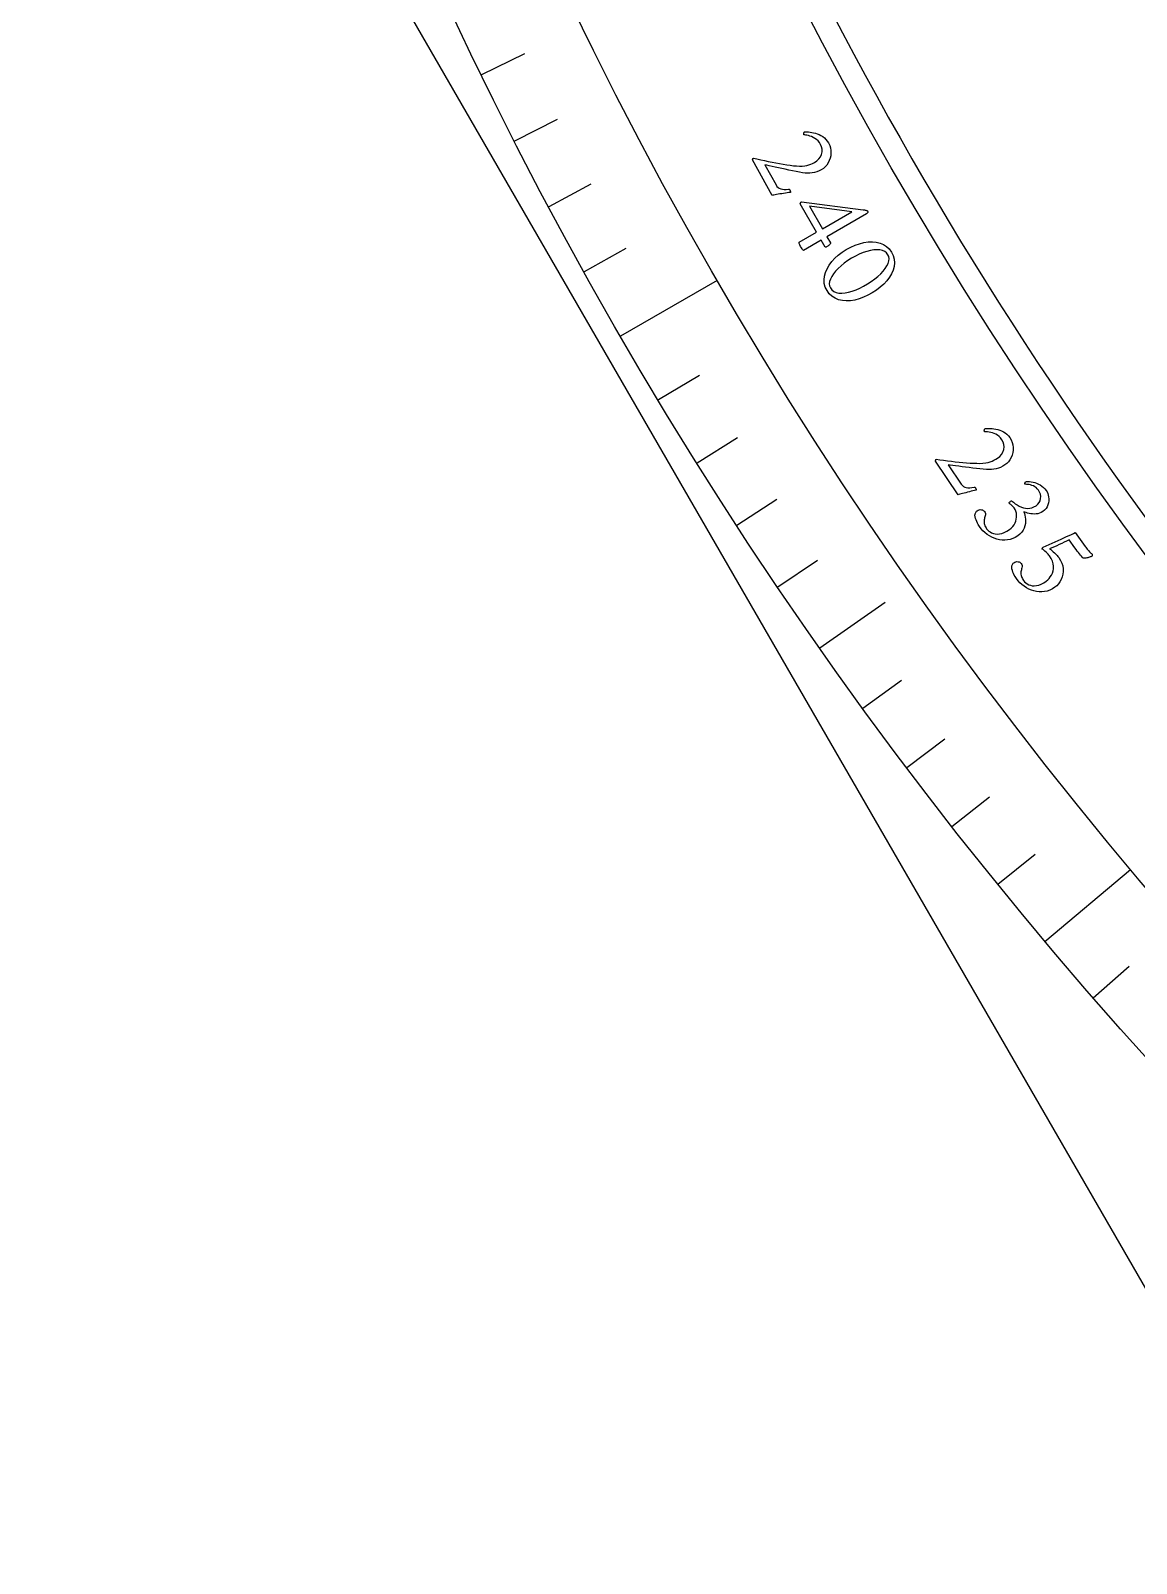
# Model space of a CAD drawing. Header units: millimetres. Extents: x -105 to 105, y -105 to 135.
# Drawn here: x -105 to -77.78, y -82.47 to -44.71 of the extents above; entities that cross this region are included whole.
import ezdxf

# ---------------------------------------------------------------- set-up
doc = ezdxf.new("R2010")
doc.units = ezdxf.units.MM
for name, color, linetype in [('CUT_INNER', 6, 'Continuous'), ('CUT_OUTER', 1, 'Continuous'), ('ENGRAVE', 7, 'Continuous'), ('ENGRAVE_FINE', 8, 'Continuous'), ('TEXT', 5, 'Continuous')]:
    doc.layers.add(name, color=color, linetype=linetype)

msp = doc.modelspace()

# ---------------------------------------------------------------- linework, layer by layer
at = {"layer": 'CUT_INNER'}
msp.add_lwpolyline([(-85.28, -44.2463), (-85.0069, -44.7687), (-84.7306, -45.2894), (-84.4511, -45.8085), (-84.1684, -46.3258), (-83.8826, -46.8414), (-83.5936, -47.3552), (-83.3015, -47.8672), (-83.0062, -48.3775), (-82.7078, -48.8859), (-82.4063, -49.3924), (-82.1017, -49.8971), (-81.794, -50.4), (-81.4832, -50.9009), (-81.1693, -51.3999), (-80.8524, -51.897), (-80.5324, -52.3921), (-80.2095, -52.8852), (-79.8834, -53.3764), (-79.5544, -53.8656), (-79.2224, -54.3527), (-78.8874, -54.8378), (-78.5495, -55.3208), (-78.2085, -55.8017), (-77.8647, -56.2805), (-77.5179, -56.7572)], dxfattribs=at)
at = {"layer": 'CUT_OUTER'}
msp.add_lwpolyline([(105, 28.1347), (105, -28.1347), (76.8653, -76.8653), (28.1347, -105), (-28.1347, -105), (-76.8653, -76.8653), (-105, -28.1347), (-105, 28.1347)], dxfattribs=at)
at = {"layer": 'ENGRAVE'}
for points in [[(-90.4689, -52.2322), (-88.0883, -50.8578)], [(-85.5723, -59.9184), (-83.9639, -58.7922)], [(-80.0244, -67.1485), (-77.9187, -65.3815)]]:
    msp.add_lwpolyline(points, dxfattribs=at)
for radius in [104.4645, 101.7156, 96.6105]:
    msp.add_circle((0, 0), radius, dxfattribs=at)
at = {"layer": 'ENGRAVE_FINE'}
for points in [[(-93.8921, -45.7942), (-92.8332, -45.2778)], [(-93.0786, -47.4259), (-92.0289, -46.891)], [(-92.2367, -49.0431), (-91.1965, -48.49)], [(-91.3667, -50.6454), (-90.3363, -50.0742)], [(-89.5436, -53.8032), (-88.5337, -53.1964)], [(-88.5909, -55.3578), (-87.5918, -54.7335)], [(-87.6113, -56.8954), (-86.6233, -56.2538)], [(-86.605, -58.4158), (-85.6283, -57.757)], [(-84.5136, -61.4027), (-83.5605, -60.7102)], [(-83.4291, -62.8683), (-82.4882, -62.1593)], [(-82.3191, -64.3148), (-81.3908, -63.5895)], [(-81.1842, -65.7416), (-80.2686, -65.0002)], [(-78.8404, -68.5349), (-77.9512, -67.762)]]:
    msp.add_lwpolyline(points, dxfattribs=at)
at = {"layer": 'TEXT'}
for points in [[(-86.2918, -48.6969), (-86.3309, -48.7019), (-86.3722, -48.7076), (-86.4158, -48.7142), (-86.4616, -48.7217), (-86.5077, -48.7295), (-86.5519, -48.7371), (-86.5944, -48.7445), (-86.6351, -48.7518), (-86.6716, -48.7583), (-86.7016, -48.7638), (-86.7251, -48.7681), (-86.742, -48.7713), (-87.2268, -47.8989), (-87.226, -47.8933), (-87.2245, -47.8871), (-87.2223, -47.8803), (-87.2193, -47.8729), (-87.2159, -47.8658), (-87.2124, -47.8602), (-87.2088, -47.856), (-87.205, -47.8532), (-87.1158, -47.8737), (-87.0251, -47.894), (-86.9327, -47.9142), (-86.8386, -47.9342), (-86.7443, -47.9535), (-86.651, -47.9716), (-86.5588, -47.9885), (-86.4676, -48.0042), (-86.3791, -48.0182), (-86.2953, -48.0301), (-86.2159, -48.0397), (-86.1411, -48.0473), (-86.067, -48.0517), (-86.0003, -48.0511), (-85.9409, -48.0457), (-85.8888, -48.0353), (-85.8408, -48.0208), (-85.7933, -48.0031), (-85.7463, -47.9822), (-85.6999, -47.958), (-85.6411, -47.9187), (-85.5928, -47.8727), (-85.5551, -47.8198), (-85.5279, -47.7601), (-85.5128, -47.6975), (-85.5115, -47.6358), (-85.524, -47.5749), (-85.5502, -47.5149), (-85.5795, -47.4685), (-85.6125, -47.4282), (-85.6492, -47.3942), (-85.6896, -47.3663), (-85.7313, -47.3435), (-85.7721, -47.3247), (-85.8119, -47.3099), (-85.8507, -47.2992), (-85.8864, -47.2914), (-85.9168, -47.2857), (-85.9419, -47.2821), (-85.9616, -47.2805), (-85.9648, -47.2722), (-85.966, -47.2626), (-85.9652, -47.2516), (-85.9624, -47.2394), (-85.9586, -47.2279), (-85.9548, -47.219), (-85.9509, -47.2129), (-85.9471, -47.2094), (-85.9304, -47.2074), (-85.908, -47.2066), (-85.8796, -47.2069), (-85.8455, -47.2083), (-85.8071, -47.2118), (-85.7663, -47.2182), (-85.7229, -47.2276), (-85.6771, -47.24), (-85.6306, -47.2556), (-85.5849, -47.2749), (-85.5402, -47.2977), (-85.4965, -47.3241), (-85.4551, -47.355), (-85.4178, -47.3912), (-85.3844, -47.4326), (-85.3549, -47.4793), (-85.3263, -47.5396), (-85.3067, -47.6014), (-85.2961, -47.6646), (-85.2944, -47.7294), (-85.3008, -47.7937), (-85.3144, -47.8553), (-85.335, -47.9144), (-85.3628, -47.9708), (-85.3969, -48.0228), (-85.4366, -48.0686), (-85.482, -48.1082), (-85.5329, -48.1415), (-85.5872, -48.169), (-85.6425, -48.1907), (-85.699, -48.2068), (-85.7565, -48.2172), (-85.8148, -48.2225), (-85.8735, -48.2234), (-85.9325, -48.2199), (-85.9919, -48.2119), (-86.0715, -48.1979), (-86.1543, -48.1825), (-86.2402, -48.1656), (-86.3292, -48.1471), (-86.4184, -48.1281), (-86.5049, -48.1093), (-86.5886, -48.0909), (-86.6697, -48.0727), (-86.7454, -48.0556), (-86.8131, -48.0403), (-86.8729, -48.0269), (-86.9247, -48.0153), (-86.6468, -48.5149), (-86.6239, -48.5488), (-86.597, -48.5761), (-86.566, -48.5966), (-86.531, -48.6104), (-86.4911, -48.6187), (-86.4454, -48.6226), (-86.3939, -48.6222), (-86.3366, -48.6175), (-86.3278, -48.6174), (-86.3197, -48.6206), (-86.3122, -48.6272), (-86.3054, -48.637), (-86.3032, -48.6417), (-86.3009, -48.648), (-86.2985, -48.656), (-86.2961, -48.6655), (-86.2939, -48.6753), (-86.2925, -48.6838), (-86.2918, -48.691), (-86.2918, -48.6969)], [(-84.392, -49.1588), (-84.3876, -49.1687), (-84.3858, -49.1782), (-84.3868, -49.1875), (-84.3905, -49.1965), (-84.3959, -49.2047), (-84.4019, -49.2119), (-84.4085, -49.218), (-84.4158, -49.223), (-85.3925, -49.7925), (-85.3067, -49.9394), (-85.305, -49.9467), (-85.3072, -49.9558), (-85.3135, -49.9669), (-85.3238, -49.98), (-85.337, -49.9937), (-85.3522, -50.0069), (-85.3695, -50.0195), (-85.3888, -50.0317), (-85.402, -50.0388), (-85.4139, -50.0439), (-85.4245, -50.0469), (-85.4338, -50.0478), (-85.5346, -49.8753), (-85.9684, -50.1283), (-85.9694, -50.1275), (-85.9724, -50.125), (-85.9774, -50.121), (-85.9844, -50.1154), (-85.9941, -50.1051), (-86.0072, -50.0872), (-86.0236, -50.0617), (-86.0435, -50.0285), (-86.0649, -49.9886), (-86.0773, -49.9585), (-86.0807, -49.938), (-86.0751, -49.9273), (-85.6483, -49.6798), (-86.0508, -48.9792), (-86.05, -48.9708), (-86.0479, -48.9628), (-86.0446, -48.9551), (-86.04, -48.9477), (-86.0348, -48.9411), (-86.0297, -48.9355), (-86.0245, -48.931), (-86.0194, -48.9276), (-84.4978, -49.1231), (-84.4856, -49.1252), (-84.4716, -49.1279), (-84.4557, -49.1313), (-84.438, -49.1353), (-84.4212, -49.1399), (-84.4079, -49.1454), (-84.3982, -49.1517), (-84.392, -49.1588)], [(-84.7795, -49.1758), (-85.8265, -49.0406), (-85.506, -49.5972)], [(-83.8072, -50.1665), (-83.7646, -50.253), (-83.7394, -50.3409), (-83.7317, -50.4302), (-83.7414, -50.5211), (-83.7665, -50.6119), (-83.8047, -50.701), (-83.8562, -50.7884), (-83.9208, -50.8742), (-83.9965, -50.9566), (-84.0811, -51.034), (-84.1744, -51.1064), (-84.2767, -51.1737), (-84.3836, -51.2333), (-84.4911, -51.2825), (-84.5991, -51.3212), (-84.7076, -51.3494), (-84.8142, -51.3662), (-84.9163, -51.3705), (-85.0139, -51.3623), (-85.107, -51.3415), (-85.193, -51.3071), (-85.2692, -51.2579), (-85.3356, -51.1939), (-85.3921, -51.1152), (-85.4336, -51.0303), (-85.4578, -50.9429), (-85.4649, -50.8531), (-85.4547, -50.7608), (-85.4294, -50.6683), (-85.3909, -50.5777), (-85.3392, -50.4891), (-85.2745, -50.4024), (-85.1986, -50.3196), (-85.1137, -50.2423), (-85.0198, -50.1705), (-84.9168, -50.1044), (-84.8091, -50.0461), (-84.7011, -49.9983), (-84.5927, -49.9607), (-84.4839, -49.9335), (-84.3774, -49.9176), (-84.2757, -49.9142), (-84.1787, -49.9232), (-84.0865, -49.9447), (-84.0017, -49.9793), (-83.9269, -50.0277), (-83.8621, -50.0901), (-83.8072, -50.1665)], [(-83.8905, -50.2332), (-83.9259, -50.1875), (-83.9709, -50.1524), (-84.0256, -50.1279), (-84.09, -50.114), (-84.162, -50.1098), (-84.2395, -50.1147), (-84.3226, -50.1284), (-84.4113, -50.1512), (-84.5035, -50.1822), (-84.5971, -50.2208), (-84.6921, -50.267), (-84.7886, -50.3209), (-84.8811, -50.3792), (-84.9667, -50.4402), (-85.0453, -50.5039), (-85.1169, -50.5704), (-85.18, -50.6377), (-85.2328, -50.7038), (-85.2753, -50.7689), (-85.3076, -50.8328), (-85.328, -50.8939), (-85.3348, -50.9507), (-85.3279, -51.0029), (-85.3075, -51.0507), (-85.2694, -51.1004), (-85.2219, -51.1379), (-85.1649, -51.1632), (-85.0985, -51.1764), (-85.0247, -51.1787), (-84.9455, -51.1715), (-84.8609, -51.1547), (-84.7709, -51.1284), (-84.6778, -51.0941), (-84.584, -51.053), (-84.4896, -51.0053), (-84.3944, -50.9509), (-84.3015, -50.8915), (-84.2164, -50.8302), (-84.1391, -50.7671), (-84.0695, -50.702), (-84.0089, -50.6366), (-83.9584, -50.5722), (-83.9179, -50.5088), (-83.8875, -50.4464), (-83.8687, -50.3867), (-83.8629, -50.3313), (-83.8702, -50.2801), (-83.8905, -50.2332)], [(-81.7193, -56.0324), (-81.7577, -56.0408), (-81.7984, -56.0501), (-81.8412, -56.0605), (-81.8862, -56.0719), (-81.9314, -56.0837), (-81.9749, -56.0951), (-82.0165, -56.1062), (-82.0564, -56.117), (-82.0922, -56.1267), (-82.1216, -56.1348), (-82.1447, -56.1411), (-82.1613, -56.1458), (-82.7202, -55.3189), (-82.7199, -55.3133), (-82.719, -55.307), (-82.7173, -55.3), (-82.715, -55.2924), (-82.7123, -55.2851), (-82.7093, -55.2792), (-82.706, -55.2747), (-82.7025, -55.2715), (-82.6119, -55.2842), (-82.5197, -55.2965), (-82.4259, -55.3085), (-82.3304, -55.3203), (-82.2348, -55.3313), (-82.1403, -55.3412), (-82.0469, -55.35), (-81.9547, -55.3577), (-81.8654, -55.3639), (-81.7808, -55.3684), (-81.7009, -55.3712), (-81.6257, -55.3721), (-81.5515, -55.3701), (-81.4851, -55.3637), (-81.4264, -55.3531), (-81.3755, -55.3382), (-81.3288, -55.3196), (-81.283, -55.2978), (-81.2381, -55.2729), (-81.194, -55.2447), (-81.1388, -55.2005), (-81.0948, -55.1504), (-81.0618, -55.0944), (-81.0399, -55.0327), (-81.0303, -54.969), (-81.0344, -54.9074), (-81.0521, -54.8478), (-81.0835, -54.7902), (-81.1167, -54.7466), (-81.1531, -54.7094), (-81.1926, -54.6786), (-81.2353, -54.6544), (-81.2789, -54.6353), (-81.3211, -54.6202), (-81.362, -54.6089), (-81.4017, -54.6016), (-81.4379, -54.597), (-81.4686, -54.5939), (-81.4939, -54.5925), (-81.5137, -54.5926), (-81.5176, -54.5846), (-81.5197, -54.5751), (-81.5198, -54.5642), (-81.5181, -54.5518), (-81.5153, -54.5399), (-81.5123, -54.5308), (-81.509, -54.5243), (-81.5054, -54.5205), (-81.4891, -54.5171), (-81.4667, -54.5143), (-81.4385, -54.5122), (-81.4043, -54.5106), (-81.3658, -54.5107), (-81.3246, -54.5136), (-81.2806, -54.5192), (-81.2339, -54.5275), (-81.1861, -54.539), (-81.139, -54.5542), (-81.0925, -54.5731), (-81.0466, -54.5956), (-81.0027, -54.6227), (-80.9623, -54.6555), (-80.9254, -54.6938), (-80.892, -54.7378), (-80.8583, -54.7954), (-80.8334, -54.8552), (-80.8172, -54.9173), (-80.81, -54.9817), (-80.8107, -55.0463), (-80.8188, -55.1089), (-80.8343, -55.1695), (-80.857, -55.2281), (-80.8865, -55.2829), (-80.9221, -55.332), (-80.9638, -55.3754), (-81.0116, -55.413), (-81.0633, -55.4451), (-81.1166, -55.4716), (-81.1714, -55.4925), (-81.2278, -55.5079), (-81.2854, -55.5183), (-81.3437, -55.5243), (-81.4028, -55.5259), (-81.4627, -55.5231), (-81.5433, -55.5162), (-81.6271, -55.508), (-81.7141, -55.4986), (-81.8044, -55.488), (-81.8949, -55.4768), (-81.9827, -55.4657), (-82.0678, -55.4546), (-82.1501, -55.4435), (-82.227, -55.4331), (-82.2958, -55.4238), (-82.3565, -55.4156), (-82.4091, -55.4086), (-82.0887, -55.8821), (-82.063, -55.9139), (-82.0338, -55.9386), (-82.0011, -55.9564), (-81.965, -55.9671), (-81.9245, -55.9718), (-81.8787, -55.9718), (-81.8274, -55.9669), (-81.7708, -55.9572), (-81.762, -55.9564), (-81.7536, -55.9589), (-81.7456, -55.9647), (-81.738, -55.974), (-81.7354, -55.9784), (-81.7325, -55.9845), (-81.7295, -55.9922), (-81.7262, -56.0015), (-81.7232, -56.0111), (-81.7211, -56.0194), (-81.7197, -56.0265), (-81.7193, -56.0324)], [(-79.993, -56.0435), (-79.9738, -56.0755), (-79.958, -56.1119), (-79.9455, -56.1529), (-79.9362, -56.1985), (-79.9315, -56.2465), (-79.9326, -56.2948), (-79.9395, -56.3435), (-79.9523, -56.3925), (-79.9719, -56.4398), (-79.9996, -56.4833), (-80.0354, -56.5229), (-80.0794, -56.5587), (-80.1174, -56.5821), (-80.1572, -56.5999), (-80.1988, -56.612), (-80.2421, -56.6184), (-80.2859, -56.6203), (-80.3289, -56.6189), (-80.371, -56.6143), (-80.4123, -56.6063), (-80.4515, -56.5965), (-80.4874, -56.5864), (-80.5199, -56.5759), (-80.549, -56.565), (-80.5322, -56.6041), (-80.5189, -56.6474), (-80.5093, -56.6952), (-80.5034, -56.7473), (-80.5024, -56.8017), (-80.5078, -56.8563), (-80.5194, -56.9113), (-80.5374, -56.9664), (-80.5631, -57.0199), (-80.5978, -57.0697), (-80.6417, -57.1159), (-80.6946, -57.1585), (-80.7554, -57.1967), (-80.8179, -57.2265), (-80.8821, -57.2477), (-80.9481, -57.2605), (-81.0146, -57.2656), (-81.0805, -57.264), (-81.1457, -57.2555), (-81.2104, -57.2402), (-81.2736, -57.2188), (-81.3346, -57.192), (-81.3933, -57.1596), (-81.4498, -57.1219), (-81.5031, -57.0794), (-81.5522, -57.0332), (-81.5973, -56.9832), (-81.6382, -56.9293), (-81.6544, -56.9043), (-81.671, -56.8752), (-81.6879, -56.8421), (-81.7051, -56.805), (-81.7209, -56.766), (-81.7336, -56.7273), (-81.7431, -56.6889), (-81.7496, -56.6508), (-81.7485, -56.642), (-81.7459, -56.6303), (-81.7417, -56.6157), (-81.7359, -56.5983), (-81.7284, -56.5805), (-81.7188, -56.5649), (-81.7073, -56.5516), (-81.6938, -56.5404), (-81.6684, -56.5256), (-81.6427, -56.5163), (-81.6168, -56.5123), (-81.5908, -56.5139), (-81.5662, -56.52), (-81.5448, -56.5299), (-81.5266, -56.5436), (-81.5116, -56.5611), (-81.498, -56.5856), (-81.4909, -56.6108), (-81.4902, -56.6367), (-81.496, -56.6632), (-81.5045, -56.6899), (-81.5117, -56.7159), (-81.5178, -56.7413), (-81.5228, -56.7662), (-81.526, -56.7948), (-81.5255, -56.8233), (-81.5212, -56.8517), (-81.5133, -56.88), (-81.5027, -56.9075), (-81.4905, -56.9338), (-81.4768, -56.9587), (-81.4615, -56.9823), (-81.4373, -57.0123), (-81.4086, -57.0393), (-81.3754, -57.0635), (-81.3378, -57.0847), (-81.2959, -57.1011), (-81.2502, -57.111), (-81.2006, -57.1143), (-81.147, -57.1109), (-81.0901, -57.0992), (-81.0302, -57.0773), (-80.9674, -57.0451), (-80.9017, -57.0029), (-80.857, -56.9673), (-80.819, -56.9284), (-80.7876, -56.8862), (-80.7628, -56.8405), (-80.7443, -56.7929), (-80.7318, -56.7448), (-80.7252, -56.6963), (-80.7246, -56.6472), (-80.7299, -56.5993), (-80.7414, -56.5541), (-80.7591, -56.5116), (-80.7828, -56.4719), (-80.797, -56.4532), (-80.8128, -56.4353), (-80.8302, -56.4184), (-80.8493, -56.4024), (-80.8679, -56.3876), (-80.884, -56.3744), (-80.8976, -56.3629), (-80.9088, -56.3529), (-80.9031, -56.3396), (-80.8952, -56.3274), (-80.8852, -56.3165), (-80.873, -56.3066), (-80.865, -56.3015), (-80.8577, -56.2978), (-80.8513, -56.2955), (-80.8456, -56.2947), (-80.8012, -56.3323), (-80.755, -56.3669), (-80.7068, -56.3983), (-80.6568, -56.4266), (-80.6057, -56.4502), (-80.5542, -56.4675), (-80.5025, -56.4785), (-80.4503, -56.4833), (-80.3983, -56.4802), (-80.3467, -56.4679), (-80.2956, -56.4464), (-80.2449, -56.4155), (-80.2029, -56.3799), (-80.1703, -56.3391), (-80.1473, -56.2929), (-80.1339, -56.2416), (-80.1306, -56.188), (-80.1382, -56.1356), (-80.1568, -56.0841), (-80.1863, -56.0336), (-80.2134, -55.9995), (-80.2432, -55.9707), (-80.2757, -55.9474), (-80.3109, -55.9294), (-80.3466, -55.9157), (-80.3807, -55.905), (-80.413, -55.8973), (-80.4438, -55.8927), (-80.471, -55.8896), (-80.4931, -55.8867), (-80.5099, -55.8838), (-80.5215, -55.8811), (-80.5237, -55.8756), (-80.5239, -55.8687), (-80.5219, -55.8602), (-80.5179, -55.8503), (-80.5123, -55.8403), (-80.5059, -55.8314), (-80.4987, -55.8238), (-80.4907, -55.8173), (-80.4499, -55.8174), (-80.4077, -55.8203), (-80.3643, -55.8261), (-80.3196, -55.8347), (-80.2745, -55.8465), (-80.2299, -55.862), (-80.1859, -55.8811), (-80.1425, -55.904), (-80.1008, -55.9312), (-80.0619, -55.9635), (-80.026, -56.001), (-79.993, -56.0435)], [(-79.6869, -57.6932), (-79.643, -57.7619), (-79.6104, -57.8311), (-79.5893, -57.9007), (-79.5796, -57.9708), (-79.5796, -58.0398), (-79.5876, -58.1063), (-79.6034, -58.1703), (-79.6273, -58.2318), (-79.6578, -58.2891), (-79.6938, -58.3404), (-79.7353, -58.3858), (-79.7823, -58.4252), (-79.8425, -58.4643), (-79.9045, -58.4951), (-79.9684, -58.5173), (-80.0341, -58.5311), (-80.1005, -58.5373), (-80.1664, -58.5367), (-80.2318, -58.5293), (-80.2967, -58.515), (-80.3603, -58.4946), (-80.4217, -58.4687), (-80.4809, -58.4373), (-80.538, -58.4004), (-80.5919, -58.3589), (-80.6418, -58.3134), (-80.6876, -58.2641), (-80.7294, -58.2109), (-80.746, -58.1861), (-80.763, -58.1573), (-80.7804, -58.1245), (-80.7982, -58.0876), (-80.8147, -58.0489), (-80.8279, -58.0104), (-80.8381, -57.9722), (-80.8451, -57.9342), (-80.8442, -57.9254), (-80.8418, -57.9136), (-80.8378, -57.899), (-80.8323, -57.8814), (-80.825, -57.8635), (-80.8158, -57.8478), (-80.8045, -57.8343), (-80.7911, -57.8229), (-80.7659, -57.8077), (-80.7404, -57.798), (-80.7146, -57.7936), (-80.6885, -57.7948), (-80.6638, -57.8005), (-80.6423, -57.8101), (-80.6239, -57.8235), (-80.6086, -57.8407), (-80.5946, -57.865), (-80.5871, -57.8901), (-80.5861, -57.916), (-80.5914, -57.9426), (-80.5995, -57.9694), (-80.6063, -57.9955), (-80.612, -58.021), (-80.6166, -58.046), (-80.6193, -58.0747), (-80.6184, -58.1031), (-80.6137, -58.1315), (-80.6053, -58.1596), (-80.5942, -58.187), (-80.5816, -58.213), (-80.5675, -58.2377), (-80.5518, -58.2611), (-80.5272, -58.2907), (-80.498, -58.3173), (-80.4645, -58.3409), (-80.4265, -58.3615), (-80.3844, -58.3773), (-80.3386, -58.3864), (-80.2889, -58.3889), (-80.2354, -58.3847), (-80.1787, -58.3721), (-80.1191, -58.3492), (-80.0569, -58.3161), (-79.9918, -58.2728), (-79.9563, -58.2434), (-79.9234, -58.2089), (-79.8931, -58.1693), (-79.8654, -58.1246), (-79.8425, -58.0756), (-79.8265, -58.0233), (-79.8174, -57.9678), (-79.8152, -57.9089), (-79.8225, -57.8475), (-79.8416, -57.7844), (-79.8725, -57.7195), (-79.9153, -57.6528), (-79.9309, -57.6327), (-79.9501, -57.6103), (-79.973, -57.5855), (-79.9996, -57.5585), (-80.0266, -57.5327), (-80.0509, -57.5116), (-80.0724, -57.4954), (-80.0912, -57.4839), (-80.093, -57.4799), (-80.0934, -57.4751), (-80.0923, -57.4695), (-80.0898, -57.4631), (-80.0862, -57.4566), (-80.082, -57.4507), (-80.077, -57.4455), (-80.0714, -57.4409), (-79.9964, -57.4069), (-79.9215, -57.3728), (-79.8465, -57.3388), (-79.7715, -57.3047), (-79.6979, -57.2712), (-79.6268, -57.2388), (-79.5583, -57.2075), (-79.4923, -57.1774), (-79.4307, -57.1491), (-79.3753, -57.1232), (-79.3261, -57.0997), (-79.283, -57.0787), (-79.0384, -57.4169), (-79.021, -57.4403), (-79.0027, -57.4635), (-78.9836, -57.4866), (-78.9637, -57.5096), (-78.9441, -57.5313), (-78.9258, -57.551), (-78.9089, -57.5684), (-78.8933, -57.5837), (-78.8802, -57.5962), (-78.8709, -57.6051), (-78.8653, -57.6104), (-78.8634, -57.6122), (-78.8627, -57.6203), (-78.862, -57.6278), (-78.8614, -57.6346), (-78.8608, -57.6407), (-78.8608, -57.6463), (-78.8622, -57.6512), (-78.8649, -57.6556), (-78.869, -57.6593), (-78.8743, -57.6624), (-78.8832, -57.6666), (-78.8957, -57.6718), (-78.9117, -57.678), (-78.9302, -57.6846), (-78.9501, -57.6908), (-78.9714, -57.6967), (-78.9941, -57.7022), (-79.0171, -57.7068), (-79.0395, -57.7097), (-79.0612, -57.7111), (-79.0823, -57.7109), (-79.1026, -57.688), (-79.1247, -57.6627), (-79.1484, -57.6351), (-79.1739, -57.6051), (-79.2009, -57.5722), (-79.2295, -57.536), (-79.2597, -57.4964), (-79.2913, -57.4534), (-79.4309, -57.2603), (-79.4911, -57.2877), (-79.5517, -57.3155), (-79.6126, -57.3438), (-79.6739, -57.3726), (-79.7347, -57.401), (-79.7943, -57.4283), (-79.8527, -57.4545), (-79.9099, -57.4796), (-79.8823, -57.4985), (-79.8528, -57.5217), (-79.8214, -57.5491), (-79.7881, -57.5808), (-79.756, -57.6131), (-79.7285, -57.6426), (-79.7054, -57.6693), (-79.6869, -57.6932)]]:
    msp.add_lwpolyline(points, close=True, dxfattribs=at)

doc.saveas('drawing.dxf')
